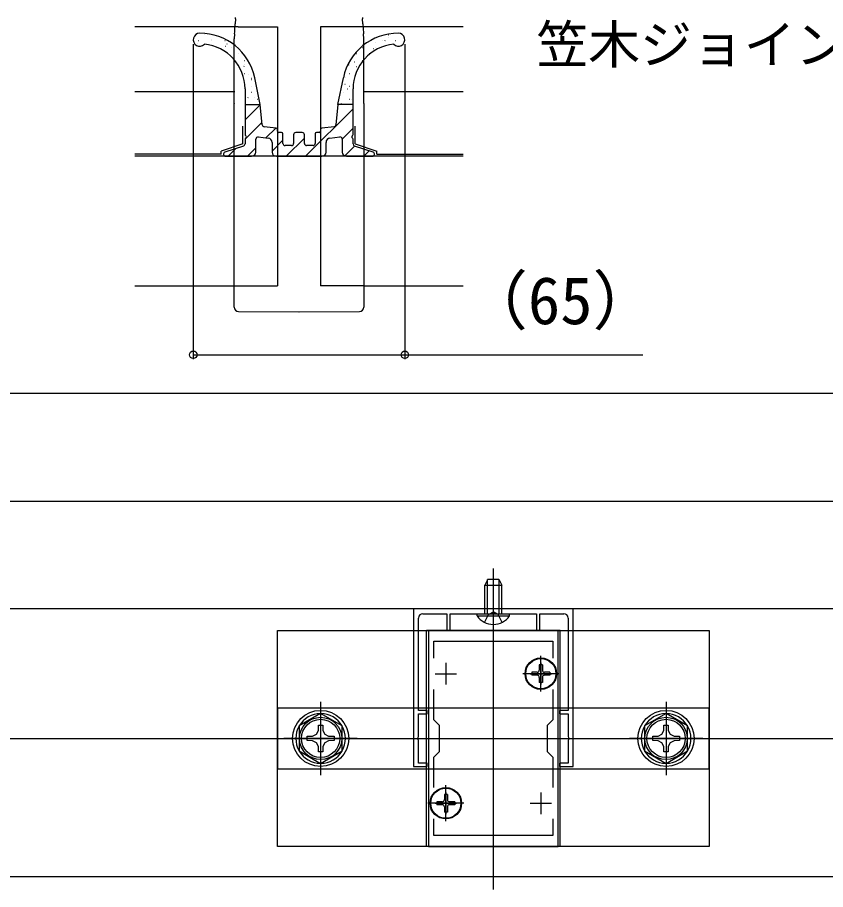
# Model space of a CAD drawing. Units: millimetres, scale not verified. Extents: x -875 to 875, y -1300 to 1292.
# Drawn here: x 144.8 to 331.9, y -730.9 to -528.8 of the extents above; entities that cross this region are included whole.
import ezdxf
from ezdxf.enums import TextEntityAlignment as Align

# ---------------------------------------------------------------- set-up
doc = ezdxf.new("R2010")
doc.units = ezdxf.units.MM
doc.header["$LTSCALE"] = 8
for name, color, linetype in [('0-1_USER1', 3, 'Continuous'), ('0-2_YKK_11', 7, 'Continuous'), ('0-3_YKK_12', 2, 'Continuous'), ('0-4_YKK_13', 4, 'Continuous'), ('0-5_YKK_D', 6, 'Continuous'), ('0-7_YSS_K', 3, 'Continuous')]:
    doc.layers.add(name, color=color, linetype=linetype)
doc.styles.add('ＭＳ ゴシック', font='')
doc.styles.get('ＭＳ ゴシック').set_extended_font_data('MS Gothic')

msp = doc.modelspace()

# ---------------------------------------------------------------- linework, layer by layer
at = {"layer": '0-2_YKK_11'}
for p, q in [((244, -678.35), (244, -683.35)), ((266, -678.35), (266, -683.35)), ((241.5, -680.85), (246.5, -680.85)), ((263.5, -680.85), (268.5, -680.85)), ((244, -708.35), (244, -713.35)), ((266, -708.35), (266, -713.35)), ((241.5, -710.85), (246.5, -710.85)), ((263.5, -710.85), (268.5, -710.85))]:
    msp.add_line(p, q, dxfattribs=at)
for points in [[(273.5, -665.85), (236.5, -665.85), (236.5, -702.35), (239.7, -702.35), (239.7, -701.55), (237.7, -701.55), (237.7, -696.308), (237.58, -696.125), (237.58, -695.575), (237.7, -695.391), (237.7, -690.15), (239.7, -690.15), (239.7, -689.35), (237.7, -689.35), (237.7, -667.95)], [(272.3, -667.95), (272.3, -689.35), (270.3, -689.35), (270.3, -690.15), (272.3, -690.15), (272.3, -695.391), (272.42, -695.575), (272.42, -696.125), (272.3, -696.308), (272.3, -701.55), (270.3, -701.55), (270.3, -702.35), (273.5, -702.35), (273.5, -665.85)], [(238.7, -666.95), (244.2, -666.95), (244.2, -670.85), (245, -670.85), (245, -666.95), (254.542, -666.95), (254.725, -666.83), (255.275, -666.83), (255.458, -666.95), (265, -666.95), (265, -670.85), (265.8, -670.85), (265.8, -666.95), (271.3, -666.95)], [(241.2, -677.217), (241.2, -673.35), (268.8, -673.35), (268.8, -677.217)], [(241.2, -707.217), (241.2, -700.15), (242.5, -698.85), (242.5, -692.85), (241.2, -691.55), (241.2, -684.483)], [(268.8, -684.483), (268.8, -691.55), (267.5, -692.85), (267.5, -698.85), (268.8, -700.15), (268.8, -707.217)], [(268.8, -714.483), (268.8, -718.35), (241.2, -718.35), (241.2, -714.483)]]:
    msp.add_lwpolyline(points, dxfattribs=at)
msp.add_lwpolyline([(240, -670.85), (240, -720.85), (270, -720.85), (270, -670.85)], close=True, dxfattribs=at)
for centre, start, end in [((238.7, -667.95), 90.00001, 179.99999), ((271.3, -667.95), 0.00001, 89.99999)]:
    msp.add_arc(centre, 1, start, end, dxfattribs=at)
at = {"layer": '0-3_YKK_12'}
for p, q in [((195.911, -531.012), (172, -531.012)), ((195.911, -531.012), (205, -531.012)), ((205, -531.012), (205, -591.012)), ((215, -531.012), (215, -591.012)), ((224.089, -531.012), (215, -531.012)), ((248, -531.012), (224.089, -531.012)), ((172, -546.012), (195.116, -546.012)), ((224.884, -546.012), (248, -546.012)), ((172, -591.012), (195, -591.012)), ((195, -591.012), (205, -591.012)), ((225, -591.012), (215, -591.012)), ((225, -591.012), (248, -591.012)), ((255, -730.85), (255, -660.85))]:
    msp.add_line(p, q, dxfattribs=at)
for points in [[(-23.232, -615.85), (450, -615.85), (450, -665.85), (26.768, -665.85)], [(-23, -615.85), (440, -615.85), (452.5, -615.85)], [(1.768, -640.85), (450, -640.85), (450, -665.85), (26.768, -665.85)], [(89, -727.85), (440, -727.85), (452.5, -727.85)]]:
    msp.add_lwpolyline(points, dxfattribs=at)
at = {"layer": '0-4_YKK_13'}
for p, q in [((195.282, -529.177), (195.212, -530.32)), ((224.788, -530.32), (224.718, -529.177)), ((188.168, -532.837), (188.218, -532.837)), ((195.07, -532.642), (195, -533.789)), ((225, -533.789), (224.93, -532.642)), ((230.728, -532.837), (230.778, -532.837)), ((233.768, -532.837), (233.818, -532.837)), ((186.491, -534.965), (186.501, -534.962)), ((186.743, -534.212), (186.793, -534.212)), ((189.611, -533.86), (189.621, -533.857)), ((189.783, -534.212), (189.833, -534.212)), ((192.823, -534.212), (192.873, -534.212)), ((193.292, -534.978), (193.375, -534.922)), ((195, -548.783), (195, -533.789)), ((225, -548.783), (225, -533.789)), ((227.691, -534.58), (227.7, -534.577)), ((229.303, -534.212), (229.353, -534.212)), ((229.867, -534.276), (229.95, -534.221)), ((230.811, -533.476), (230.821, -533.472)), ((232.343, -534.212), (232.393, -534.212)), ((191.208, -535.827), (191.258, -535.827)), ((193.001, -535.501), (193.01, -535.498)), ((194.248, -535.827), (194.298, -535.827)), ((195.863, -537.202), (195.913, -537.202)), ((196.767, -537.008), (196.776, -537.005)), ((223.223, -537.202), (223.273, -537.202)), ((224.648, -535.827), (224.698, -535.827)), ((224.948, -535.552), (224.957, -535.549)), ((226.263, -537.202), (226.313, -537.202)), ((227.178, -536.056), (227.261, -536.001)), ((227.688, -535.827), (227.738, -535.827)), ((197.288, -538.817), (197.338, -538.817)), ((222.804, -539.152), (222.813, -539.149)), ((224.648, -538.817), (224.698, -538.817)), ((197.21, -540.22), (197.293, -540.165)), ((197.366, -539.637), (197.375, -539.634)), ((198.903, -540.192), (198.904, -540.192)), ((221.49, -539.82), (221.574, -539.765)), ((223.223, -540.192), (223.273, -540.192)), ((197.288, -541.807), (197.338, -541.807)), ((198.342, -542.133), (198.351, -542.129)), ((198.903, -543.182), (198.953, -543.182)), ((199.015, -542.943), (199.098, -542.888)), ((201.011, -549.012), (199.74, -542.806)), ((218.989, -549.012), (220.26, -542.806)), ((220.183, -543.182), (220.233, -543.182)), ((220.66, -542.752), (220.669, -542.749)), ((221.608, -541.807), (221.658, -541.807)), ((198.988, -544.745), (198.997, -544.742)), ((220.606, -544.323), (220.689, -544.268)), ((221.258, -545.381), (221.268, -545.378)), ((221.608, -544.797), (221.658, -544.797)), ((198.13, -547.446), (198.214, -547.391)), ((198.903, -546.172), (198.953, -546.172)), ((199.586, -547.374), (199.596, -547.37)), ((220.183, -546.172), (220.233, -546.172)), ((195, -548.783), (195, -548.87)), ((195, -548.872), (195, -548.87)), ((195, -549.042), (195, -548.872)), ((195, -595.959), (195, -549.042)), ((197.5, -549.012), (201.011, -549.012)), ((197.5, -552.586), (201.016, -549.07)), ((200.328, -547.787), (200.378, -547.787)), ((201.461, -553.706), (201.011, -549.012)), ((218.989, -549.012), (218.539, -553.706)), ((218.985, -549.061), (219.034, -549.012)), ((222.5, -549.012), (218.989, -549.012)), ((219.114, -548.981), (219.124, -548.978)), ((219.722, -548.826), (219.805, -548.771)), ((221.608, -547.787), (221.658, -547.787)), ((222.234, -547.877), (222.244, -547.873)), ((225, -548.783), (225, -548.87)), ((225, -548.87), (225, -548.872)), ((225, -548.872), (225, -549.042)), ((225, -549.042), (225, -595.959)), ((211.524, -561.012), (222.5, -550.036)), ((197.5, -557.076), (201.409, -553.166)), ((197, -558.15), (197, -554.012)), ((204.734, -554.481), (201.902, -554.155)), ((202.335, -556.731), (204.6, -554.466)), ((205, -555.212), (205, -554.779)), ((205.95, -555.512), (205.3, -555.512)), ((210.75, -555.512), (209.25, -555.512)), ((214.7, -555.512), (214.05, -555.512)), ((215, -554.779), (215, -555.212)), ((218.098, -554.155), (215.266, -554.481)), ((220, -557.026), (222.5, -554.526)), ((223, -558.15), (223, -554.012)), ((197.5, -557.032), (197.5, -558.15)), ((200, -560.012), (200, -557.03)), ((200.555, -556.534), (202.86, -556.79)), ((203.75, -559.806), (206.25, -557.306)), ((206.25, -558.012), (206.25, -555.812)), ((207.034, -561.012), (211.25, -556.796)), ((208.75, -556.012), (208.75, -558.012)), ((211.25, -558.012), (211.25, -556.012)), ((213.75, -555.812), (213.75, -558.012)), ((217.14, -556.79), (219.445, -556.534)), ((220, -557.03), (220, -560.012)), ((222.5, -558.15), (222.5, -557.032)), ((197, -558.15), (192, -559.787)), ((197.156, -558.625), (192.844, -560.037)), ((193.564, -561.012), (195.364, -559.212)), ((198.054, -561.012), (200, -559.066)), ((203.75, -557.784), (203.75, -560.012)), ((208.25, -558.512), (206.75, -558.512)), ((213.25, -558.512), (211.75, -558.512)), ((216.25, -560.012), (216.25, -557.784)), ((220.592, -560.925), (222.88, -558.636)), ((227.156, -560.037), (222.844, -558.625)), ((223, -558.15), (228, -559.787)), ((192, -560.512), (172, -560.512)), ((192, -560.512), (192, -559.787)), ((193, -561.012), (199, -561.012)), ((204.75, -561.012), (215.25, -561.012)), ((221, -561.012), (227, -561.012)), ((224.995, -561.012), (226.262, -559.744)), ((228, -560.512), (228, -559.787)), ((228, -560.512), (248, -560.512)), ((195.996, -596.959), (209.963, -597.016)), ((209.952, -597.003), (210.048, -597.003)), ((210.037, -597.016), (224.004, -596.959)), ((255, -671.95), (255, -656.45)), ((253.7, -658.95), (253, -660.35)), ((253.654, -666.95), (253.654, -659.041)), ((253.7, -658.95), (256.3, -658.95)), ((256.3, -658.95), (257, -660.35)), ((256.346, -666.95), (256.346, -659.041)), ((257, -666.95), (257, -660.35)), ((251.25, -667.459), (251.25, -666.95)), ((251.25, -666.95), (258.75, -666.95)), ((270.5, -670.85), (239.5, -670.85)), ((270.5, -720.85), (270.5, -670.85)), ((266, -685), (266, -676.7)), ((263.95, -680.5), (263.95, -681.2)), ((265.15, -680.5), (263.95, -680.5)), ((266.35, -678.8), (265.65, -678.8)), ((265.65, -678.8), (265.65, -680)), ((266.35, -678.8), (266.35, -680)), ((268.05, -680.5), (266.85, -680.5)), ((268.05, -680.5), (268.05, -681.2)), ((270.15, -680.85), (261.85, -680.85)), ((265.15, -681.2), (263.95, -681.2)), ((265.65, -681.7), (265.65, -682.9)), ((266.35, -681.7), (266.35, -682.9)), ((268.05, -681.2), (266.85, -681.2)), ((266.35, -682.9), (265.65, -682.9)), ((215, -687.35), (215, -704.35)), ((295, -687.35), (295, -704.35)), ((214.477, -693.996), (214.499, -692.75)), ((294.477, -693.996), (294.499, -692.75)), ((223.5, -695.85), (206.5, -695.85)), ((303.5, -695.85), (286.5, -695.85)), ((244, -715), (244, -706.7)), ((244.35, -708.8), (243.65, -708.8)), ((243.65, -708.8), (243.65, -710)), ((244.35, -708.8), (244.35, -710)), ((248.15, -710.85), (239.85, -710.85)), ((241.95, -710.5), (241.95, -711.2)), ((243.15, -710.5), (241.95, -710.5)), ((246.05, -710.5), (244.85, -710.5)), ((246.05, -710.5), (246.05, -711.2)), ((243.15, -711.2), (241.95, -711.2)), ((243.65, -711.7), (243.65, -712.9)), ((244.35, -712.9), (243.65, -712.9)), ((244.35, -711.7), (244.35, -712.9)), ((246.05, -711.2), (244.85, -711.2))]:
    msp.add_line(p, q, dxfattribs=at)
for points in [[(195.282, -529.177), (195.297, -528.927), (195.302, -528.844)], [(224.698, -528.844), (224.703, -528.927), (224.718, -529.177)], [(195.07, -532.642), (195.098, -532.189), (195.125, -531.747), (195.151, -531.328), (195.174, -530.948), (195.194, -530.618), (195.21, -530.35), (195.212, -530.32)], [(224.788, -530.32), (224.79, -530.35), (224.806, -530.618), (224.826, -530.948), (224.849, -531.328), (224.875, -531.747), (224.902, -532.189), (224.93, -532.642)], [(197.5, -545.393), (197.5, -549.012), (197.5, -555.992)], [(222.5, -555.992), (222.5, -549.012), (222.5, -545.393)], [(253, -666.95), (253, -660.35), (257, -660.35)], [(252.95, -668.959), (253.855, -667.103), (255, -666.495)], [(257.05, -668.959), (256.145, -667.103), (255, -666.495)], [(251.25, -667.459), (258.75, -667.459), (258.75, -666.95)], [(270.5, -720.85), (239.5, -720.85), (239.5, -670.85)], [(214.499, -692.75), (215.501, -692.75), (215.523, -693.996)], [(294.499, -692.75), (295.501, -692.75), (295.523, -693.996)], [(213.146, -695.327), (214.015, -694.865), (214.477, -693.996)], [(215.523, -693.996), (215.985, -694.865), (216.854, -695.327)], [(293.146, -695.327), (294.015, -694.865), (294.477, -693.996)], [(295.523, -693.996), (295.985, -694.865), (296.854, -695.327)], [(213.146, -696.373), (211.9, -696.351), (211.9, -695.348), (213.146, -695.327)], [(214.477, -697.703), (214.015, -696.835), (213.146, -696.373)], [(216.854, -696.373), (215.985, -696.835), (215.523, -697.703)], [(216.854, -695.327), (218.1, -695.348), (218.1, -696.351), (216.854, -696.373)], [(293.146, -696.373), (291.9, -696.351), (291.9, -695.348), (293.146, -695.327)], [(294.477, -697.703), (294.015, -696.835), (293.146, -696.373)], [(296.854, -696.373), (295.985, -696.835), (295.523, -697.703)], [(296.854, -695.327), (298.1, -695.348), (298.1, -696.351), (296.854, -696.373)], [(215.523, -697.703), (215.501, -698.95), (214.499, -698.95), (214.477, -697.703)], [(295.523, -697.703), (295.501, -698.95), (294.499, -698.95), (294.477, -697.703)]]:
    msp.add_lwpolyline(points, dxfattribs=at)
for points in [[(305, -670.85), (305, -720.85), (205, -720.85), (205, -670.85)], [(205, -702.85), (305, -702.85), (305, -688.85), (205, -688.85)], [(220, -692.963), (215, -690.076), (210, -692.963), (210, -698.737), (215, -701.623), (220, -698.737)], [(300, -692.963), (295, -690.076), (290, -692.963), (290, -698.737), (295, -701.623), (300, -698.737)]]:
    msp.add_lwpolyline(points, close=True, dxfattribs=at)
for centre, radius in [((266, -680.85), 3.65), ((266, -680.85), 3.5), ((215, -695.85), 6.5), ((295, -695.85), 6.5), ((215, -695.85), 4.907), ((215, -695.85), 4.432), ((295, -695.85), 4.907), ((295, -695.85), 4.432), ((244, -710.85), 3.65), ((244, -710.85), 3.5)]:
    msp.add_circle(centre, radius, dxfattribs=at)
for centre, radius, start, end in [((187, -534.012), 1.5, 90, 315.33998), ((187.11, -545.406), 12.895, 11.63289, 90.48953), ((232.89, -545.406), 12.895, 89.51047, 168.36711), ((233, -534.012), 1.5, 224.66002, 90), ((187.114, -545.408), 10.386, 0.08527, 84.73769), ((232.886, -545.408), 10.386, 95.26231, 179.91473), ((201.959, -553.658), 0.5, 185.48532, 263.42801), ((204.7, -554.779), 0.3, 0, 83.42801), ((205.3, -555.212), 0.3, 180, 270), ((205.95, -555.812), 0.3, 0, 90), ((209.25, -556.012), 0.5, 90, 180), ((210.75, -556.012), 0.5, 0, 90), ((214.05, -555.812), 0.3, 90, 180), ((214.7, -555.212), 0.3, 270, 360), ((215.3, -554.779), 0.3, 96.57199, 180), ((218.041, -553.658), 0.5, 276.57199, 354.51468), ((197.8, -555.992), 0.3, 180, 240), ((197.8, -557.032), 0.3, 120, 180), ((197.5, -556.512), 0.3, 300, 60), ((200.5, -557.03), 0.5, 83.65981, 180), ((202.75, -557.784), 1, 0, 83.65981), ((217.25, -557.784), 1, 96.34019, 180), ((219.5, -557.03), 0.5, 0, 96.34019), ((222.5, -556.512), 0.3, 120, 240), ((222.2, -555.992), 0.3, 300, 0), ((222.2, -557.032), 0.3, 0, 60), ((197, -558.15), 0.5, 288.13494, 0), ((206.75, -558.012), 0.5, 180, 270), ((208.25, -558.012), 0.5, 270, 0), ((211.75, -558.012), 0.5, 180, 270), ((213.25, -558.012), 0.5, 270, 0), ((223, -558.15), 0.5, 180, 251.86506), ((193, -560.512), 0.5, 108.13494, 270), ((199, -560.012), 1, 270, 0), ((204.75, -560.012), 1, 180, 270), ((215.25, -560.012), 1, 270, 0), ((221, -560.012), 1, 180, 270), ((227, -560.512), 0.5, 270, 71.86506), ((196, -595.959), 1, 180, 269.76681), ((224, -595.959), 1, 270.23319, 0), ((255, -664.923), 4.527, 214.06671, 325.93329), ((265.15, -680), 0.5, 270, 0), ((266.85, -680), 0.5, 180, 270), ((265.15, -681.7), 0.5, 0, 90), ((266.85, -681.7), 0.5, 90, 180), ((215, -695.85), 5.75, 90.40815, 149.59185), ((215, -695.85), 5.75, 30.40815, 89.59185), ((295, -695.85), 5.75, 90.40815, 149.59185), ((295, -695.85), 5.75, 30.40815, 89.59185), ((215, -695.85), 5.75, 150.40815, 209.59185), ((215, -695.85), 5.75, 330.40815, 29.59185), ((295, -695.85), 5.75, 150.40815, 209.59185), ((295, -695.85), 5.75, 330.40815, 29.59185), ((215, -695.85), 5.75, 210.40815, 269.59185), ((215, -695.85), 5.75, 270.40815, 329.59185), ((295, -695.85), 5.75, 210.40815, 269.59185), ((295, -695.85), 5.75, 270.40815, 329.59185), ((243.15, -710), 0.5, 270, 0), ((244.85, -710), 0.5, 180, 270), ((243.15, -711.7), 0.5, 0, 90), ((244.85, -711.7), 0.5, 90, 180)]:
    msp.add_arc(centre, radius, start, end, dxfattribs=at)
at = {"layer": '0-5_YKK_D'}
for p, q in [((185.5, -535.012), (185.5, -607.987)), ((234.5, -535.012), (234.5, -607.987))]:
    msp.add_line(p, q, dxfattribs=at)
msp.add_lwpolyline([(185.5, -606.987), (234.5, -606.987), (289.631, -606.987)], dxfattribs=at)
for centre in [(185.5, -606.987), (234.5, -606.987)]:
    msp.add_circle(centre, 0.875, dxfattribs=at)
at = {"layer": '0-7_YSS_K'}
for p, q in [((248, -561.012), (172, -561.012)), ((205, -561.012), (215, -561.012)), ((55, -695.85), (508, -695.85))]:
    msp.add_line(p, q, dxfattribs=at)

# ---------------------------------------------------------------- texts
at = {"layer": '0-1_USER1', "style": 'ＭＳ ゴシック'}
msp.add_text('笠木ジョイント部', height=8.798, dxfattribs=at).set_placement((264.977, -542.132), align=Align.BOTTOM_LEFT)
at = {"layer": '0-5_YKK_D', "style": 'ＭＳ ゴシック'}
msp.add_text('（65）', height=11, dxfattribs=at).set_placement((248, -603.198), align=Align.BOTTOM_LEFT)

doc.saveas('drawing.dxf')
